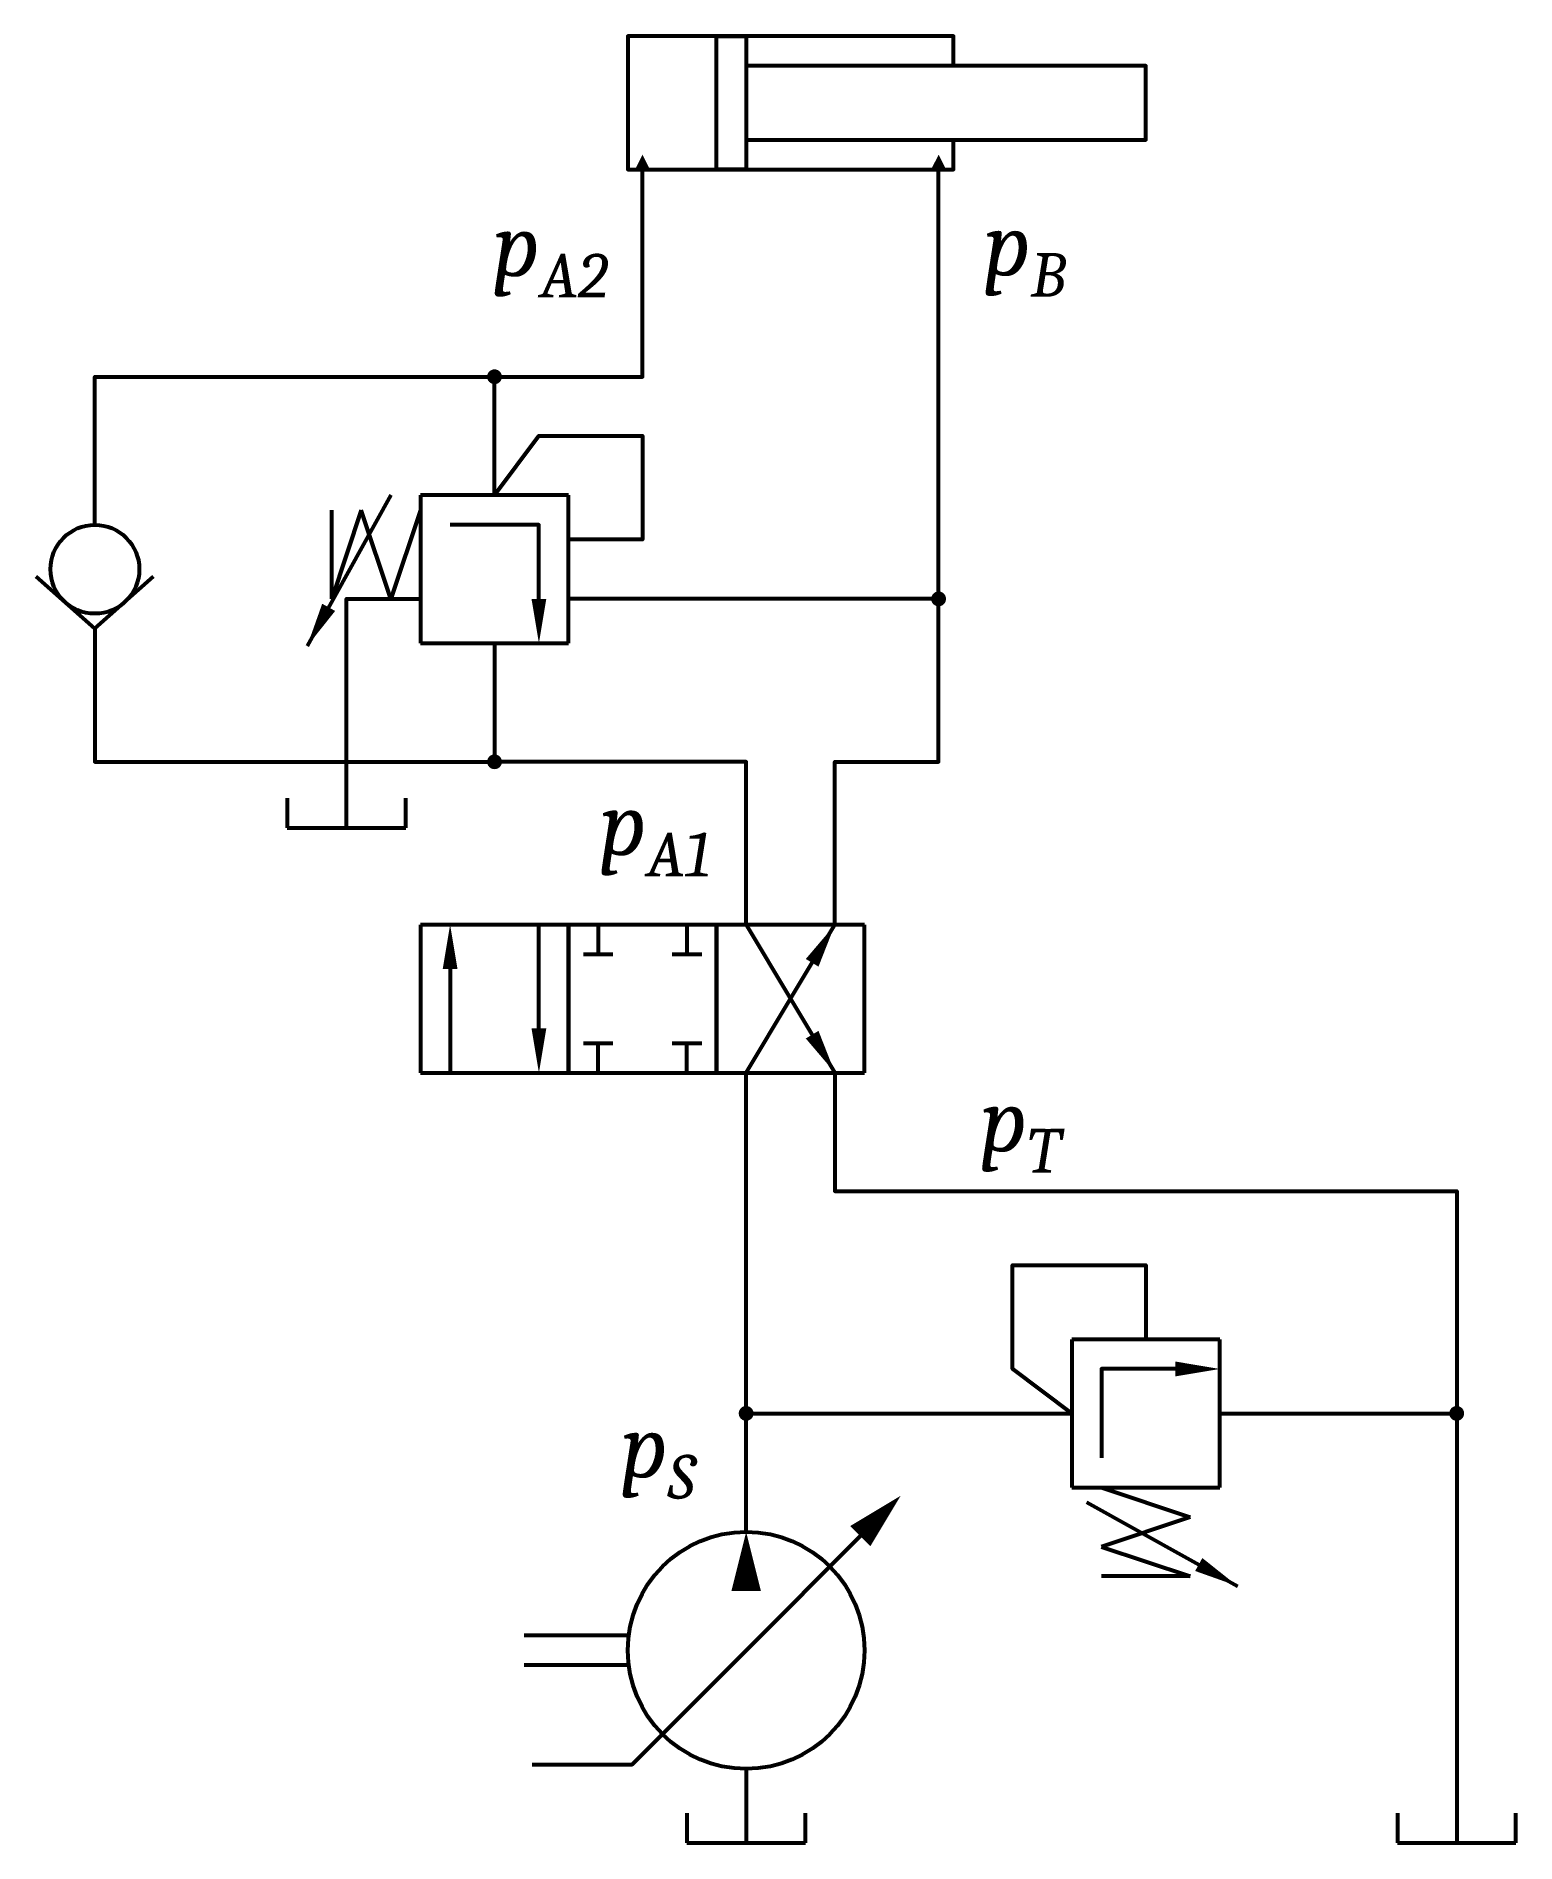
# Model space of a CAD drawing. Header units: millimetres. Extents: x 750 to 1152, y 345 to 835.
import ezdxf
from ezdxf.lldxf.tags import DXFTag

# ---------------------------------------------------------------- set-up
doc = ezdxf.new("R2010")
doc.units = ezdxf.units.MM
doc.header["$LTSCALE"] = 5
doc.layers.get('0').update_dxf_attribs({"lineweight": 30})
doc.styles.get("Standard").update_dxf_attribs({"font": 'arial.ttf'})
tags = doc.linetypes.add('HIDDEN', pattern=[0.375, 0.25, -0.125]).pattern_tags.tags
tags[6:7] = [DXFTag(74, 4), DXFTag(75, 0), DXFTag(340, '0'), DXFTag(46, 1.0), DXFTag(50, 0.0), DXFTag(44, 0.0), DXFTag(45, 0.0)]
tags[4:5] = [DXFTag(74, 4), DXFTag(75, 0), DXFTag(340, '0'), DXFTag(46, 1.0), DXFTag(50, 0.0), DXFTag(44, 0.0), DXFTag(45, 0.0)]

msp = doc.modelspace()

# ---------------------------------------------------------------- linework, layer by layer
at = {"lineweight": 53}
for p, q in [((846.78, 710.32), (824.04, 669.35)), ((838.75, 706.3), (830.71, 682.19)), ((830.71, 682.19), (830.71, 706.3)), ((846.78, 682.19), (838.75, 706.3)), ((854.82, 706.3), (846.78, 682.19)), ((895, 710.32), (854.82, 710.32)), ((854.82, 710.32), (854.82, 670.14)), ((895, 670.14), (895, 710.32)), ((854.82, 670.14), (895, 670.14)), ((818.66, 628.12), (818.66, 620.09)), ((850.8, 620.09), (850.8, 628.12)), ((818.66, 620.09), (850.8, 620.09)), ((854.82, 593.79), (854.82, 553.61)), ((895, 593.79), (854.82, 593.79)), ((895, 593.79), (895, 553.61)), ((935.18, 593.79), (895, 593.79)), ((895, 553.61), (895, 593.79)), ((935.18, 553.61), (935.18, 593.79)), ((935.18, 593.79), (935.18, 553.61)), ((975.36, 593.79), (935.18, 593.79)), ((935.18, 553.61), (935.18, 593.79)), ((943.22, 553.61), (967.33, 593.79)), ((943.22, 593.79), (967.33, 553.61)), ((975.36, 553.61), (975.36, 593.79)), ((854.82, 553.61), (895, 553.61)), ((895, 553.61), (935.18, 553.61)), ((935.18, 553.61), (975.36, 553.61)), ((1031.62, 481.28), (1031.62, 441.1)), ((1071.8, 481.28), (1031.62, 481.28)), ((1071.8, 441.1), (1071.8, 481.28)), ((1031.62, 441.1), (1071.8, 441.1)), ((1035.64, 437.08), (1076.61, 414.34)), ((1039.65, 441.1), (1063.76, 433.06)), ((1063.76, 433.06), (1039.65, 425.03)), ((1039.65, 425.03), (1063.76, 416.99)), ((1063.76, 416.99), (1039.65, 416.99)), ((927.15, 352.7), (927.15, 344.66)), ((959.29, 344.66), (959.29, 352.7)), ((1120.02, 352.7), (1120.02, 344.66)), ((1152.16, 344.66), (1152.16, 352.7)), ((927.15, 344.66), (959.29, 344.66)), ((1120.02, 344.66), (1152.16, 344.66))]:
    msp.add_line(p, q, dxfattribs=at)
at = {"color": 242, "linetype": 'HIDDEN', "lineweight": 53, "ltscale": 5, "true_color": 0xcd2027}
msp.add_line((995.46, 682.19), (895, 682.19), dxfattribs=at)
at = {"lineweight": 53}
for points in [[(999.47, 826.84), (999.47, 834.88), (911.07, 834.88), (911.07, 798.72), (999.47, 798.72), (999.47, 806.75)], [(943.22, 834.88), (943.22, 798.72), (935.18, 798.72), (935.18, 834.88), (943.22, 834.88)], [(943.22, 826.84), (943.22, 806.75), (1051.71, 806.75), (1051.71, 826.84), (943.22, 826.84)], [(874.91, 742.46), (915.09, 742.46), (915.09, 798.72)], [(967.33, 593.79), (967.33, 637.99), (995.46, 637.99), (995.46, 697.99), (995.46, 798.72)], [(766.42, 702.28), (766.42, 742.46), (874.91, 742.46)], [(874.91, 710.32), (874.91, 742.46)], [(886.96, 682.19), (886.96, 702.28), (862.86, 702.28)], [(766.42, 674.15), (750.47, 688.22)], [(766.42, 674.15), (782.37, 688.22)], [(766.42, 674.15), (766.42, 637.99), (874.91, 637.99)], [(874.91, 670.14), (874.91, 637.99)], [(943.22, 593.79), (943.22, 637.99), (874.91, 637.99)], [(886.96, 565.66), (886.96, 593.79)], [(903.04, 593.79), (903.04, 585.75)], [(927.15, 593.79), (927.15, 585.75)], [(899.02, 585.75), (907.06, 585.75)], [(923.13, 585.75), (931.16, 585.75)], [(862.86, 581.74), (862.86, 553.61)], [(899.02, 561.65), (907.06, 561.65)], [(903.04, 553.61), (903.04, 561.65)], [(923.13, 561.65), (931.16, 561.65)], [(927.15, 553.61), (927.15, 561.65)], [(943.22, 429.05), (943.22, 553.61)], [(967.33, 553.61), (967.33, 521.46), (1136.09, 521.46), (1136.09, 461.19)], [(1059.75, 473.25), (1039.65, 473.25), (1039.65, 449.14)], [(943.22, 461.19), (1031.62, 461.19)], [(1071.8, 461.19), (1136.09, 461.19), (1136.09, 344.66)], [(885.12, 365.91), (912.23, 365.91), (943.22, 396.9), (974.2, 427.89)], [(911.33, 400.92), (882.95, 400.92)], [(911.33, 392.88), (882.95, 392.88)], [(943.22, 364.76), (943.22, 344.66)]]:
    msp.add_lwpolyline(points, dxfattribs=at)
for points in [[(915.09, 798.72, 4.02, 0, 0), (915.09, 802.73, 0, 0, 0)], [(995.46, 798.72, 4.02, 0, 0), (995.46, 802.73, 0, 0, 0)], [(824.04, 669.35, 0, 4.02, 0), (829.89, 679.89, 4.02, 4.02, 0)], [(886.96, 670.14, 0, 4.02, 0), (886.96, 682.19, 4.02, 4.02, 0)], [(862.86, 593.79, 0, 4.02, 0), (862.86, 581.74, 4.02, 4.02, 0)], [(967.33, 593.79, 0, 4.02, 0), (961.13, 583.45, 4.02, 4.02, 0)], [(886.96, 553.61, 0, 4.02, 0), (886.96, 565.66, 4.02, 4.02, 0)], [(967.33, 553.61, 0, 4.02, 0), (961.13, 563.95, 4.02, 4.02, 0)], [(1071.8, 473.25, 0, 4.02, 0), (1059.75, 473.25, 4.02, 4.02, 0)], [(974.2, 427.89, 7.75, 0, 0), (985.16, 438.84, 0, 0, 0)], [(943.22, 429.05, 0, 8.04, 0), (943.22, 412.97, 8.04, 8.04, 0)], [(1076.61, 414.34, 0, 4.02, 0), (1066.07, 420.19, 4.02, 4.02, 0)]]:
    msp.add_lwpolyline(points, format="xyseb", dxfattribs=at)
at = {"lineweight": 53, "const_width": 2.01}
for points in [[(873.91, 742.46, 1), (875.91, 742.46, 1)], [(994.45, 682.19, 1), (996.46, 682.19, 1)], [(873.91, 637.99, 1), (875.91, 637.99, 1)], [(942.21, 461.19, 1), (944.22, 461.19, 1)], [(1135.09, 461.19, 1), (1137.1, 461.19, 1)]]:
    msp.add_lwpolyline(points, format="xyb", close=True, dxfattribs=at)
at = {"color": 242, "linetype": 'HIDDEN', "lineweight": 53, "ltscale": 5, "true_color": 0xcd2027, "flags": 128}
for points in [[(874.91, 710.32), (886.96, 726.39), (915.09, 726.39), (915.09, 698.26), (895, 698.26)], [(834.73, 620.09), (834.73, 620.09), (834.73, 662.94), (834.73, 682.19), (854.82, 682.19)], [(1031.62, 461.19), (1015.55, 473.25), (1015.55, 501.37), (1051.71, 501.37), (1051.71, 481.28)]]:
    msp.add_lwpolyline(points, dxfattribs=at)
at = {"lineweight": 53}
for centre, radius in [((766.42, 690.23), 12.05), ((943.22, 396.9), 32.15)]:
    msp.add_circle(centre, radius, dxfattribs=at)

# ---------------------------------------------------------------- texts
at = {"lineweight": 53, "char_height": 17, "attachment_point": 1}
for s, insert in [('\\A1;{\\fCambria|b0|i1|c0|p18;p\\H0.7x;\\S^ A2;}', (874.41, 786.75)), ('\\A1;{\\fCambria|b0|i1|c0|p18;p\\H0.7x;\\S^ B;}', (1007.66, 786.93)), ('\\A1;{\\fCambria|b0|i1|c0|p18;p\\H0.7x;\\S^ A1;}', (903.39, 629.68)), ('\\A1;{\\fCambria|b0|i1|c0|p18;p\\H0.7x;\\S^ T;}', (1006.72, 549.28)), ('\\A1;{\\fCambria|b0|i1|c0|p18;p\\H0.7x;\\S^ S;}', (909.14, 460.81))]:
    msp.add_mtext_dynamic_manual_height_columns(s, width=4.4086, gutter_width=10.84, heights=[0], dxfattribs=dict(at, insert=insert))

doc.saveas('drawing.dxf')
